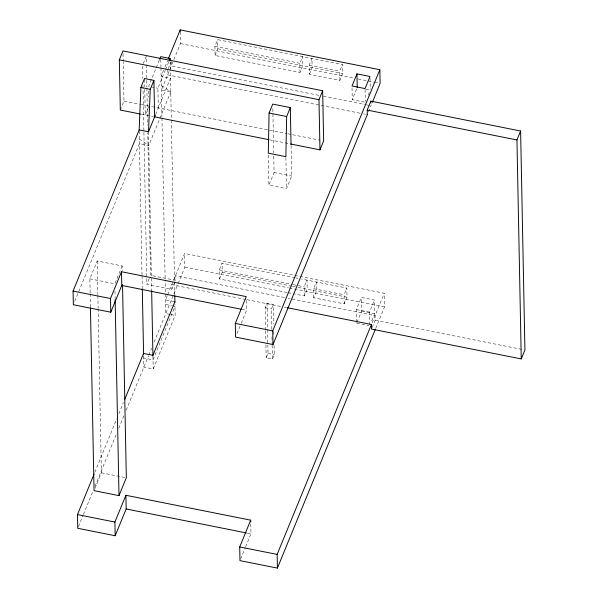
<?xml version="1.0" encoding="UTF-8"?>
<svg xmlns="http://www.w3.org/2000/svg" width="598" height="598" viewBox="0 0 598 598"><rect width="100%" height="100%" fill="white"/><g stroke="black" fill="none" stroke-linecap="round" stroke-linejoin="round"><path stroke-width="0.45" stroke-dasharray="2.99 2.24" d="M120.318 110.039L123.973 101.114L123.21 62.08M143.251 63.672L146.248 56.369L146.398 63.822M159.352 60.039L148.543 86.389L150.248 86.725M148.603 106.9L145.269 115.018L144.731 87.644M163.605 70.325L161.131 76.342L170.497 78.211L155.607 114.502M165.018 66.879L167.485 60.861M158.291 107.954L157.902 88.25L165.227 70.407M165.571 69.555L168.711 61.908M168.21 68.65L171.207 61.347M74.757 301.295L139.431 143.602L148.79 145.464L170.766 91.898L161.318 85.469M180.215 31.724L180.454 43.587L161.408 90.029L170.766 91.898M90.148 292.818L89.872 278.825L97.197 260.967L122.156 265.946L122.246 270.61M122.156 265.946L114.831 283.803L89.872 278.825M300.017 72.403L299.837 63.276L302.588 56.586L302.767 65.705L300.017 72.403L215.093 55.465L214.914 46.345L217.665 39.647L342.452 64.532L342.632 73.659L339.881 80.349L309.375 74.272L309.196 65.145L311.947 58.447L312.126 67.574L309.375 74.272M215.093 55.465L217.844 48.774L217.665 39.647M174.855 281.95L171.865 289.253L146.906 284.274L149.904 276.971M94.798 472.375L116.707 418.944M118.83 413.771L123.427 402.574M167.305 295.584L165.541 299.882L174.9 301.751M167.657 294.724L184.588 253.44L293.573 275.177M78.458 526.561L83.047 515.356M83.406 514.497L92.944 491.227M95.067 486.062L116.625 433.49M118.748 428.325L124.048 415.393M126.171 410.228L148.446 355.907M148.805 355.04L151.638 348.126M154.12 342.078L177.8 284.327M178.159 283.467L184.857 267.127L184.588 253.44M95.097 488.11L101.368 472.801L98.154 309.495M143.617 355.93L143.841 367.142L153.2 369.003L175.169 315.438L174.952 304.262M287.077 292.482L219.503 279.004L219.324 269.885L222.067 263.187L295.12 277.756M219.503 279.004L222.247 272.307L222.067 263.187M291.069 145.508L291.667 176.021L286.509 188.602L268.928 185.096L274.086 172.516L273.72 154.022M339.881 80.349L339.701 71.229L342.452 64.532M236.98 333.639L240.882 324.131M241.233 323.271L246.548 310.31L246.339 299.359M265.639 330.006L265.198 307.701L267.029 303.238L273.264 304.479L273.652 323.996M364.451 102.101L352.259 99.672L356.894 88.369M271.836 329.386L271.432 308.942L273.264 304.479M368.301 95.007L369.295 92.585M274.071 345.367L274.258 354.659L272.426 359.129L266.185 357.881L268.016 353.418L267.852 345.053M368.443 111.848L371.276 104.949M304.427 295.943L304.247 286.816L306.991 280.118L307.17 289.245L304.427 295.943L293.469 293.76M313.786 297.811L313.606 288.685L316.349 281.987L316.529 291.114L313.786 297.811L344.291 303.889L347.034 297.199L346.855 288.072L301.512 279.027M344.291 303.889L344.112 294.769L346.855 288.072M240.68 558.906L245.285 547.671M245.643 546.811L250.958 533.85L250.741 522.899M356.647 322.292L356.401 309.525L361.364 297.415L374.423 300.024L374.692 313.703L371.052 322.584M356.999 322.404L361.633 311.102L361.364 297.415M369.706 324.901L369.459 312.126L374.423 300.024M372.098 322.883L384.245 293.259L294.493 275.357M372.188 327.442L375.185 320.139L375.096 315.58L288.087 298.223M375.679 328.489L384.514 306.938L384.245 293.259M214.914 46.345L299.837 63.276M309.196 65.145L339.701 71.229M217.844 48.774L342.632 73.659M180.454 43.587L353.553 78.106M358.127 79.018L367.292 80.842M368.204 81.029L373.698 82.12M374.617 82.307L379.192 83.219M365.931 89.296L370.282 90.171M318.749 95.314L171.297 65.907L171.222 62.259M323.331 96.226L365.46 104.628M366.38 104.807L370.042 105.54M359.966 113.194L167.634 74.832L167.545 70.272M363.629 113.919L365.46 114.285M151.1 86.897L157.902 88.25M123.973 101.114L140.463 104.403M141.375 104.583L287.003 133.623M287.915 133.81L291.577 134.535M292.497 134.722L319.975 140.201M141.382 114.24L153.282 116.617M269.601 139.812L289.753 143.834M274.086 172.516L291.667 176.021M296.032 277.935L297.864 278.302M219.324 269.885L292.377 284.454M293.289 284.633L304.247 286.816M313.606 288.685L344.112 294.769M222.247 272.307L291.652 286.15M292.564 286.33L297.124 287.242M298.043 287.421L347.034 297.199M184.857 267.127L288.348 287.765M289.268 287.944L384.514 306.938M287.989 292.661L292.557 293.573M356.401 309.525L369.459 312.126M361.633 311.102L374.692 313.703M284.424 297.498L175.431 275.76L175.52 280.32L150.569 275.349L147.758 132.778M375.185 320.139L524.012 349.823M245.957 299.486L171.776 284.693L171.865 289.253M246.869 299.665L280.761 306.423M284.424 307.155L286.255 307.522M356.67 323.212L368.854 325.641M265.198 307.701L271.432 308.942M241.996 309.398L246.548 310.31M165.631 304.442L171.589 305.63M172.441 305.802L174.99 306.311L153.021 359.884L143.662 358.015M170.064 314.413L165.81 313.569L165.153 280.058M170.916 314.585L175.169 315.438M268.016 353.418L274.258 354.659M101.368 472.801L124.548 477.421M247.318 533.124L250.958 533.85M139.341 139.035L148.79 145.464M370.05 78.308L370.267 89.252M365.064 89.498L365.303 101.361M352.028 87.809L352.259 99.672M285.896 157.58L286.509 188.602M272.83 108.709L273.705 153.095M273.794 331.427L273.891 336.076M268.33 154.987L268.928 185.096M271.985 336.824L272.135 344.261M272.15 345.188L272.426 359.129M267.029 303.238L267.837 344.127M265.654 330.933L265.856 341.152M265.931 344.874L266.185 357.881M170.176 62.229L171.297 119.009M171.32 119.944L174.766 294.956M160.802 59.434L160.952 66.879M160.967 67.806L161.938 117.148M161.961 118.075L165.13 279.124M148.633 90.866L148.76 97.138M148.521 131.777L151.63 289.619M152.946 356.229L153.2 369.003M146.413 64.756L146.854 87.121M146.876 88.048L147.609 125.326M144.574 79.437L144.716 86.732M142.608 66.228L142.847 78.345M142.989 85.798L143.894 131.455M143.909 132.39L146.906 284.274M139.185 130.85L142.018 274.676M142.032 275.611L142.272 287.75M123.038 53.723L123.188 61.153M114.973 291.263L115.122 298.731M97.197 260.967L97.855 294.56M97.878 295.494L98.132 308.561M90.163 293.753L90.425 306.819"/><path stroke-width="0.9" d="M269.078 113.015L268.3 153.163L285.881 156.669L286.659 116.52L290.322 107.595L272.74 104.089L269.078 113.015L286.659 116.52M367.381 114.435L273.002 344.56L235.567 337.093L235.298 323.406L246.279 296.623L121.491 271.739L121.768 285.425L110.779 312.208L73.345 304.741L73.076 291.062L139.162 129.916L140.889 87.45L144.552 78.525L153.91 80.386L154.628 116.887M139.162 129.916L148.521 131.777L150.248 89.319L153.91 80.386M140.463 114.061L120.318 110.039L119.323 59.86L122.986 50.935L322.643 90.747L323.638 140.934L319.975 149.859L290.665 144.013M159.703 59.187L160.742 56.638L170.109 58.507L170.138 60.368M168.539 58.283L180.185 29.9L379.842 69.719L380.111 83.406L372.337 102.363M169.062 61.056L170.109 58.507M148.521 131.777L155.293 115.264M110.779 312.208L110.51 298.522L121.491 271.739M250.726 521.987L250.689 520.163L125.901 495.279L126.171 508.965L115.182 535.748L77.747 528.281L77.478 514.594L94.088 474.094M124.84 399.128L143.572 353.455L152.931 355.317L174.9 301.751M90.44 307.753L94.05 490.659L119.002 495.637L126.328 477.78L122.523 284.611M115.182 535.748L114.913 522.061L125.901 495.279M319.975 149.859L318.981 99.679L322.643 90.747M356.954 73.875L351.99 85.985L365.049 88.586L370.013 76.484L356.954 73.875L357.223 87.562M273.002 344.56L272.733 330.873L379.842 69.719M367.292 114.652L367.202 110.092L370.865 101.159L520.611 131.022L524.924 350.002L521.262 358.927L371.522 329.064L371.433 324.505L287.175 307.701M375.327 329.349L277.405 568.1L239.97 560.632L239.701 546.946L250.689 520.163M277.405 568.1L277.136 554.413L371.522 324.288M521.262 358.927L516.949 139.954L520.611 131.022M119.323 59.86L318.981 99.679M367.202 110.092L516.949 139.954M140.889 87.45L150.248 89.319M154.202 116.797L268.681 139.633M121.768 285.425L241.084 309.218M73.076 291.062L110.51 298.522M235.298 323.406L272.733 330.873M126.171 508.965L246.406 532.938M77.478 514.594L114.913 522.061M239.701 546.946L277.136 554.413M370.865 101.159L370.902 102.983M290.322 107.595L291.047 144.581M180.185 29.9L180.215 31.724M174.788 295.883L174.915 302.401M151.653 290.553L152.939 355.93M142.294 288.685L143.58 354.061M115.145 299.665L119.002 495.637"/></g></svg>
